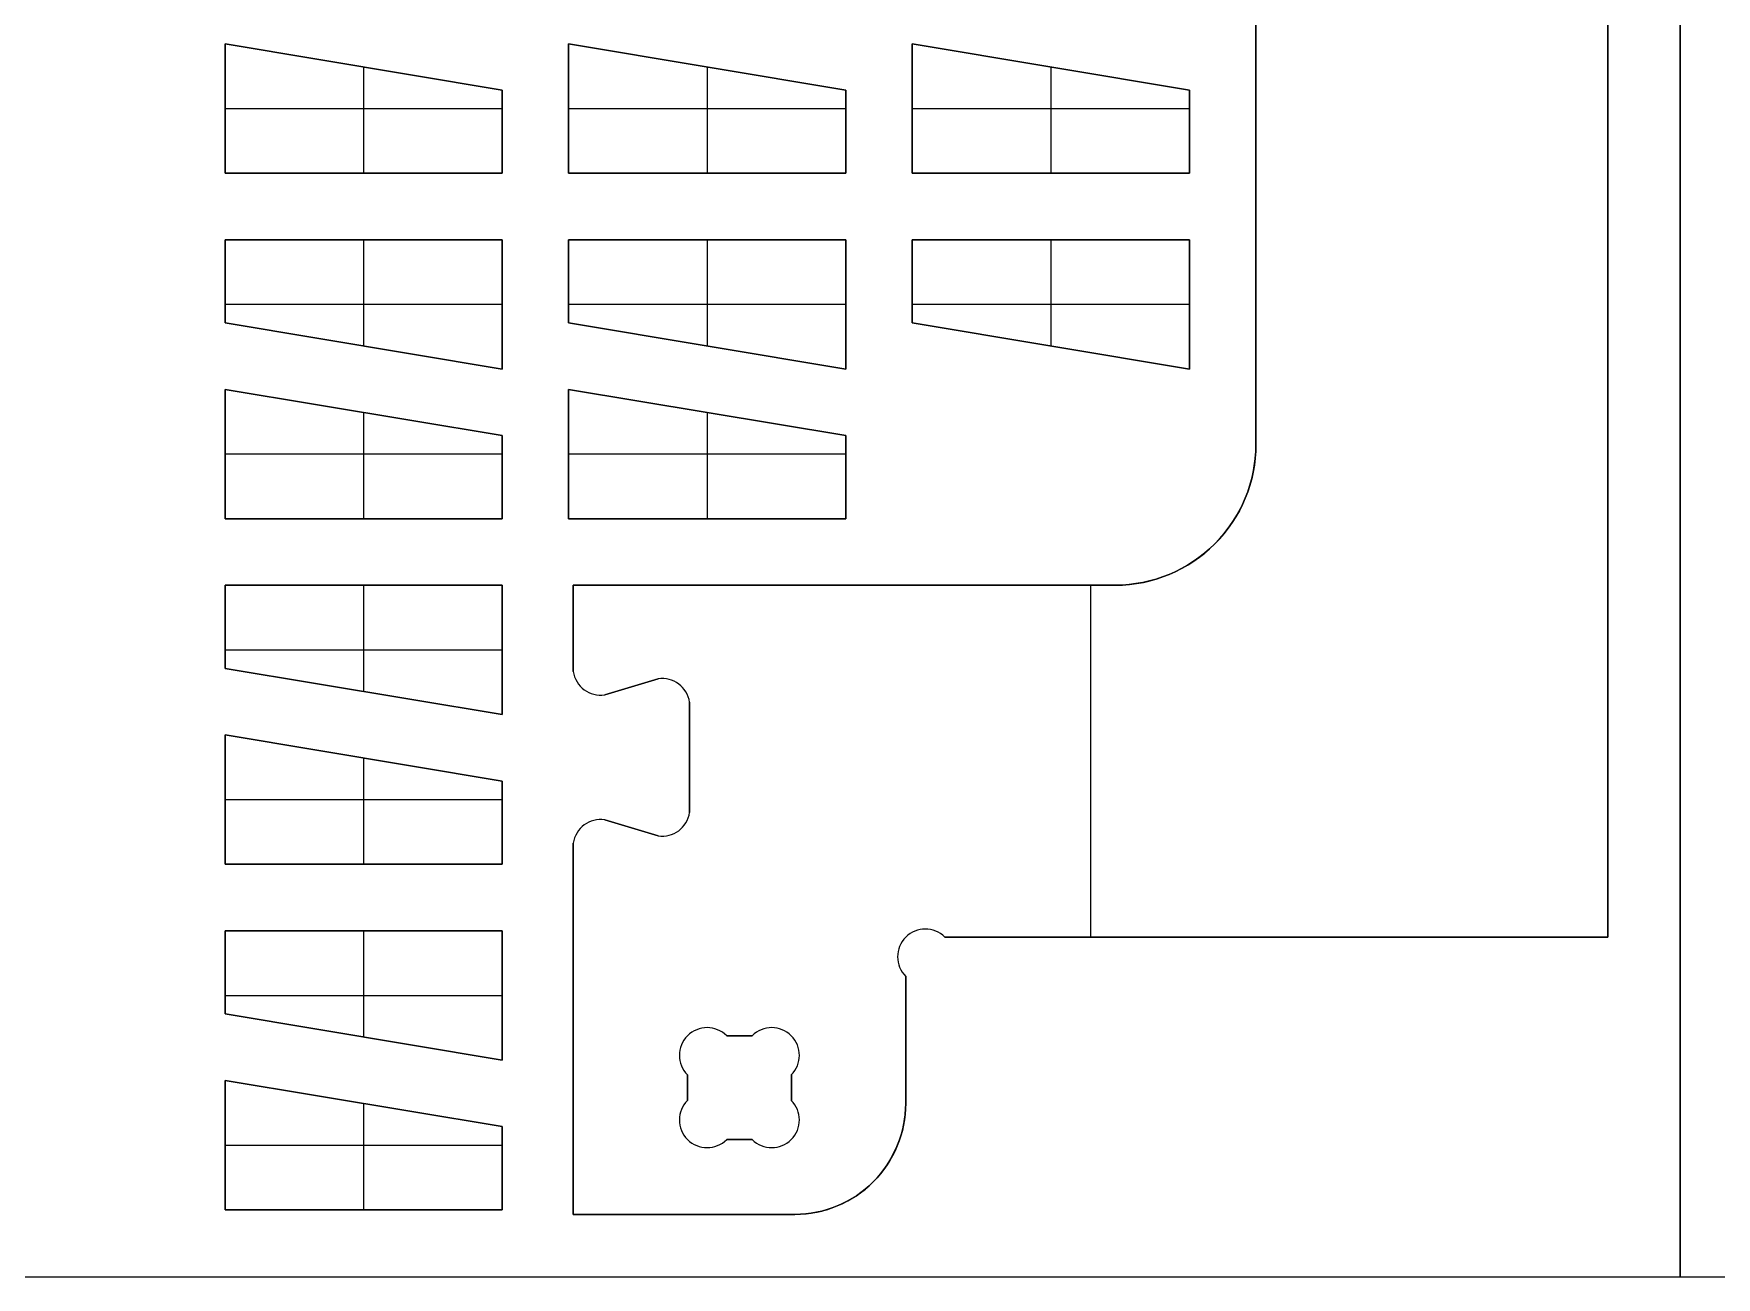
# Model space of a CAD drawing. Extents: x 1 to 2439, y 1 to 2439.
# Drawn here: x 313.6 to 617.2, y 0.6 to 225 of the extents above; entities that cross this region are included whole.
import ezdxf

# ---------------------------------------------------------------- set-up
doc = ezdxf.new("R2010")
doc.units = 0
doc.header["$MEASUREMENT"] = 0
for name, color, linetype in [('PROFILE_-_INSIDE', 5, 'CONTINUOUS'), ('PROFILE_-_OUTSIDE', 18, 'CONTINUOUS'), ('SOLID', 4, 'CONTINUOUS'), ('STOCK_PERIMETER', 1, 'CONTINUOUS')]:
    doc.layers.add(name, color=color, linetype=linetype)

msp = doc.modelspace()

# ---------------------------------------------------------------- linework, layer by layer
at = {"layer": 'PROFILE_-_INSIDE', "color": 0, "linetype": 'BYBLOCK'}
for p, q in [((438.62, 44.22, 0), (443.21, 44.22, 0)), ((431.55, 32.56, 0), (431.55, 37.15, 0)), ((450.28, 37.15, 0), (450.28, 32.56, 0)), ((443.21, 25.49, 0), (438.62, 25.49, 0))]:
    msp.add_line(p, q, dxfattribs=at)
for centre, start, end in [((435.08, 40.68, 0), 45, 225), ((446.74, 40.68, 0), 315, 135), ((435.08, 29.03, 0), 135, 315), ((446.74, 29.03, 0), 225, 45)]:
    msp.add_arc(centre, 5, start, end, dxfattribs=at)
at = {"layer": 'PROFILE_-_OUTSIDE'}
for p, q in [((597.6, 62, 0), (597.6, 1157.2, 0)), ((534.1, 1068.3, 0), (534.1, 150.9, 0)), ((508.7, 125.5, 0), (410.91, 125.5, 0)), ((410.91, 125.5, 0), (410.93, 109.93, 0)), ((416.61, 105.71, 0), (426.23, 108.6, 0)), ((431.91, 104.39, 0), (431.91, 84.5, 0)), ((426.23, 80.29, 0), (416.61, 83.17, 0)), ((410.93, 78.96, 0), (410.91, 12, 0)), ((477.98, 62, 0), (597.6, 62, 0)), ((470.91, 32, 0), (470.91, 54.93, 0)), ((410.91, 12, 0), (450.91, 12, 0))]:
    msp.add_line(p, q, dxfattribs=at)
at = {"layer": 'PROFILE_-_OUTSIDE', "color": 0, "linetype": 'BYBLOCK'}
for p, q in [((348.1, 199.83, 0), (348.1, 223.17, 0)), ((348.1, 223.17, 0), (398.1, 214.83, 0)), ((410.1, 199.83, 0), (410.1, 223.17, 0)), ((410.1, 223.17, 0), (460.1, 214.83, 0)), ((472.1, 199.83, 0), (472.1, 223.17, 0)), ((472.1, 223.17, 0), (522.1, 214.83, 0)), ((398.1, 214.83, 0), (398.1, 199.83, 0)), ((460.1, 214.83, 0), (460.1, 199.83, 0)), ((522.1, 214.83, 0), (522.1, 199.83, 0)), ((398.1, 199.83, 0), (348.1, 199.83, 0)), ((460.1, 199.83, 0), (410.1, 199.83, 0)), ((522.1, 199.83, 0), (472.1, 199.83, 0)), ((348.1, 187.83, 0), (398.1, 187.83, 0)), ((348.1, 172.83, 0), (348.1, 187.83, 0)), ((398.1, 187.83, 0), (398.1, 164.5, 0)), ((410.1, 187.83, 0), (460.1, 187.83, 0)), ((410.1, 172.83, 0), (410.1, 187.83, 0)), ((460.1, 187.83, 0), (460.1, 164.5, 0)), ((472.1, 187.83, 0), (522.1, 187.83, 0)), ((472.1, 172.83, 0), (472.1, 187.83, 0)), ((522.1, 187.83, 0), (522.1, 164.5, 0)), ((398.1, 164.5, 0), (348.1, 172.83, 0)), ((460.1, 164.5, 0), (410.1, 172.83, 0)), ((522.1, 164.5, 0), (472.1, 172.83, 0)), ((348.1, 137.5, 0), (348.1, 160.83, 0)), ((348.1, 160.83, 0), (398.1, 152.5, 0)), ((410.1, 137.5, 0), (410.1, 160.83, 0)), ((410.1, 160.83, 0), (460.1, 152.5, 0)), ((398.1, 152.5, 0), (398.1, 137.5, 0)), ((460.1, 152.5, 0), (460.1, 137.5, 0)), ((398.1, 137.5, 0), (348.1, 137.5, 0)), ((460.1, 137.5, 0), (410.1, 137.5, 0)), ((348.1, 125.5, 0), (398.1, 125.5, 0)), ((348.1, 110.5, 0), (348.1, 125.5, 0)), ((398.1, 125.5, 0), (398.1, 102.17, 0)), ((398.1, 102.17, 0), (348.1, 110.5, 0)), ((348.1, 75.17, 0), (348.1, 98.5, 0)), ((348.1, 98.5, 0), (398.1, 90.17, 0)), ((398.1, 90.17, 0), (398.1, 75.17, 0)), ((398.1, 75.17, 0), (348.1, 75.17, 0)), ((348.1, 63.17, 0), (398.1, 63.17, 0)), ((348.1, 48.17, 0), (348.1, 63.17, 0)), ((398.1, 63.17, 0), (398.1, 39.83, 0)), ((398.1, 39.83, 0), (348.1, 48.17, 0)), ((348.1, 12.83, 0), (348.1, 36.17, 0)), ((348.1, 36.17, 0), (398.1, 27.83, 0)), ((398.1, 27.83, 0), (398.1, 12.83, 0)), ((398.1, 12.83, 0), (348.1, 12.83, 0))]:
    msp.add_line(p, q, dxfattribs=at)
at = {"layer": 'PROFILE_-_OUTSIDE'}
for centre, radius, start, end in [((508.7, 150.9, 0), 25.4, 270, 0), ((415.88, 110.66, 0), 5, 188.4122, 278.4122), ((426.97, 103.66, 0), 5, 8.4122, 98.4122), ((415.88, 78.23, 0), 5, 81.5878, 171.5878), ((426.97, 85.23, 0), 5, 261.5878, 351.5878), ((474.45, 58.46, 0), 5, 45.0001, 224.9999), ((450.91, 32, 0), 20, 270, 0)]:
    msp.add_arc(centre, radius, start, end, dxfattribs=at)
at = {"layer": 'SOLID'}
for p, q in [((597.6, 1157.2, 0), (597.6, 62, 0)), ((597.6, 1157.2, 17.78), (597.6, 62, 17.78)), ((597.6, 62, 8.89), (597.6, 1157.2, 8.89)), ((348.1, 223.17, 0), (398.1, 214.83, 0)), ((348.1, 199.83, 0), (348.1, 223.17, 0)), ((348.1, 199.83, 17.78), (348.1, 223.17, 17.78)), ((348.1, 223.17, 17.78), (348.1, 223.17, 0)), ((348.1, 223.17, 17.78), (398.1, 214.83, 17.78)), ((348.1, 223.17, 8.89), (348.1, 199.83, 8.89)), ((398.1, 214.83, 8.89), (348.1, 223.17, 8.89)), ((410.1, 223.17, 0), (460.1, 214.83, 0)), ((410.1, 199.83, 0), (410.1, 223.17, 0)), ((410.1, 199.83, 17.78), (410.1, 223.17, 17.78)), ((410.1, 223.17, 17.78), (410.1, 223.17, 0)), ((410.1, 223.17, 17.78), (460.1, 214.83, 17.78)), ((410.1, 223.17, 8.89), (410.1, 199.83, 8.89)), ((460.1, 214.83, 8.89), (410.1, 223.17, 8.89)), ((472.1, 223.17, 0), (522.1, 214.83, 0)), ((472.1, 199.83, 0), (472.1, 223.17, 0)), ((472.1, 199.83, 17.78), (472.1, 223.17, 17.78)), ((472.1, 223.17, 17.78), (472.1, 223.17, 0)), ((472.1, 223.17, 17.78), (522.1, 214.83, 17.78)), ((472.1, 223.17, 8.89), (472.1, 199.83, 8.89)), ((522.1, 214.83, 8.89), (472.1, 223.17, 8.89)), ((373.1, 219, 0), (373.1, 199.83, 0)), ((373.1, 219, 0), (373.1, 219, 17.78)), ((373.1, 219, 17.78), (373.1, 199.83, 17.78)), ((435.1, 219, 0), (435.1, 199.83, 0)), ((435.1, 219, 0), (435.1, 219, 17.78)), ((435.1, 219, 17.78), (435.1, 199.83, 17.78)), ((497.1, 219, 0), (497.1, 199.83, 0)), ((497.1, 219, 0), (497.1, 219, 17.78)), ((497.1, 219, 17.78), (497.1, 199.83, 17.78)), ((398.1, 214.83, 0), (398.1, 199.83, 0)), ((398.1, 214.83, 17.78), (398.1, 214.83, 0)), ((398.1, 214.83, 17.78), (398.1, 199.83, 17.78)), ((398.1, 199.83, 8.89), (398.1, 214.83, 8.89)), ((460.1, 214.83, 0), (460.1, 199.83, 0)), ((460.1, 214.83, 17.78), (460.1, 214.83, 0)), ((460.1, 214.83, 17.78), (460.1, 199.83, 17.78)), ((460.1, 199.83, 8.89), (460.1, 214.83, 8.89)), ((522.1, 214.83, 0), (522.1, 199.83, 0)), ((522.1, 214.83, 17.78), (522.1, 214.83, 0)), ((522.1, 214.83, 17.78), (522.1, 199.83, 17.78)), ((522.1, 199.83, 8.89), (522.1, 214.83, 8.89)), ((348.1, 211.5, 0), (398.1, 211.5, 0)), ((348.1, 211.5, 0), (348.1, 211.5, 17.78)), ((348.1, 211.5, 17.78), (398.1, 211.5, 17.78)), ((410.1, 211.5, 0), (460.1, 211.5, 0)), ((410.1, 211.5, 0), (410.1, 211.5, 17.78)), ((410.1, 211.5, 17.78), (460.1, 211.5, 17.78)), ((472.1, 211.5, 0), (522.1, 211.5, 0)), ((472.1, 211.5, 0), (472.1, 211.5, 17.78)), ((472.1, 211.5, 17.78), (522.1, 211.5, 17.78)), ((398.1, 207.33, 0), (398.1, 207.33, 17.78)), ((460.1, 207.33, 0), (460.1, 207.33, 17.78)), ((522.1, 207.33, 0), (522.1, 207.33, 17.78)), ((398.1, 199.83, 0), (348.1, 199.83, 0)), ((398.1, 199.83, 17.78), (348.1, 199.83, 17.78)), ((348.1, 199.83, 17.78), (348.1, 199.83, 0)), ((348.1, 199.83, 8.89), (398.1, 199.83, 8.89)), ((373.1, 199.83, 0), (373.1, 199.83, 17.78)), ((398.1, 199.83, 0), (398.1, 199.83, 17.78)), ((460.1, 199.83, 0), (410.1, 199.83, 0)), ((460.1, 199.83, 17.78), (410.1, 199.83, 17.78)), ((410.1, 199.83, 17.78), (410.1, 199.83, 0)), ((410.1, 199.83, 8.89), (460.1, 199.83, 8.89)), ((435.1, 199.83, 0), (435.1, 199.83, 17.78)), ((460.1, 199.83, 0), (460.1, 199.83, 17.78)), ((522.1, 199.83, 0), (472.1, 199.83, 0)), ((522.1, 199.83, 17.78), (472.1, 199.83, 17.78)), ((472.1, 199.83, 17.78), (472.1, 199.83, 0)), ((472.1, 199.83, 8.89), (522.1, 199.83, 8.89)), ((497.1, 199.83, 0), (497.1, 199.83, 17.78)), ((522.1, 199.83, 0), (522.1, 199.83, 17.78)), ((348.1, 187.83, 0), (398.1, 187.83, 0)), ((348.1, 172.83, 0), (348.1, 187.83, 0)), ((348.1, 187.83, 0), (348.1, 187.83, 17.78)), ((348.1, 187.83, 17.78), (398.1, 187.83, 17.78)), ((348.1, 172.83, 17.78), (348.1, 187.83, 17.78)), ((398.1, 187.83, 8.89), (348.1, 187.83, 8.89)), ((348.1, 187.83, 8.89), (348.1, 172.83, 8.89)), ((373.1, 187.83, 0), (373.1, 168.67, 0)), ((373.1, 187.83, 0), (373.1, 187.83, 17.78)), ((373.1, 187.83, 17.78), (373.1, 168.67, 17.78)), ((398.1, 187.83, 0), (398.1, 164.5, 0)), ((398.1, 187.83, 17.78), (398.1, 187.83, 0)), ((398.1, 187.83, 17.78), (398.1, 164.5, 17.78)), ((398.1, 164.5, 8.89), (398.1, 187.83, 8.89)), ((410.1, 187.83, 0), (460.1, 187.83, 0)), ((410.1, 172.83, 0), (410.1, 187.83, 0)), ((410.1, 187.83, 0), (410.1, 187.83, 17.78)), ((410.1, 187.83, 17.78), (460.1, 187.83, 17.78)), ((410.1, 172.83, 17.78), (410.1, 187.83, 17.78)), ((460.1, 187.83, 8.89), (410.1, 187.83, 8.89)), ((410.1, 187.83, 8.89), (410.1, 172.83, 8.89)), ((435.1, 187.83, 0), (435.1, 168.67, 0)), ((435.1, 187.83, 0), (435.1, 187.83, 17.78)), ((435.1, 187.83, 17.78), (435.1, 168.67, 17.78)), ((460.1, 187.83, 0), (460.1, 164.5, 0)), ((460.1, 187.83, 17.78), (460.1, 187.83, 0)), ((460.1, 187.83, 17.78), (460.1, 164.5, 17.78)), ((460.1, 164.5, 8.89), (460.1, 187.83, 8.89)), ((472.1, 187.83, 0), (522.1, 187.83, 0)), ((472.1, 172.83, 0), (472.1, 187.83, 0)), ((472.1, 187.83, 0), (472.1, 187.83, 17.78)), ((472.1, 187.83, 17.78), (522.1, 187.83, 17.78)), ((472.1, 172.83, 17.78), (472.1, 187.83, 17.78)), ((522.1, 187.83, 8.89), (472.1, 187.83, 8.89)), ((472.1, 187.83, 8.89), (472.1, 172.83, 8.89)), ((497.1, 187.83, 0), (497.1, 168.67, 0)), ((497.1, 187.83, 0), (497.1, 187.83, 17.78)), ((497.1, 187.83, 17.78), (497.1, 168.67, 17.78)), ((522.1, 187.83, 0), (522.1, 164.5, 0)), ((522.1, 187.83, 17.78), (522.1, 187.83, 0)), ((522.1, 187.83, 17.78), (522.1, 164.5, 17.78)), ((522.1, 164.5, 8.89), (522.1, 187.83, 8.89)), ((348.1, 180.33, 0), (348.1, 180.33, 17.78)), ((410.1, 180.33, 0), (410.1, 180.33, 17.78)), ((472.1, 180.33, 0), (472.1, 180.33, 17.78)), ((348.1, 176.17, 0), (398.1, 176.17, 0)), ((348.1, 176.17, 17.78), (398.1, 176.17, 17.78)), ((398.1, 176.17, 0), (398.1, 176.17, 17.78)), ((410.1, 176.17, 0), (460.1, 176.17, 0)), ((410.1, 176.17, 17.78), (460.1, 176.17, 17.78)), ((460.1, 176.17, 0), (460.1, 176.17, 17.78)), ((472.1, 176.17, 0), (522.1, 176.17, 0)), ((472.1, 176.17, 17.78), (522.1, 176.17, 17.78)), ((522.1, 176.17, 0), (522.1, 176.17, 17.78)), ((398.1, 164.5, 0), (348.1, 172.83, 0)), ((398.1, 164.5, 17.78), (348.1, 172.83, 17.78)), ((348.1, 172.83, 17.78), (348.1, 172.83, 0)), ((348.1, 172.83, 8.89), (398.1, 164.5, 8.89)), ((460.1, 164.5, 0), (410.1, 172.83, 0)), ((460.1, 164.5, 17.78), (410.1, 172.83, 17.78)), ((410.1, 172.83, 17.78), (410.1, 172.83, 0)), ((410.1, 172.83, 8.89), (460.1, 164.5, 8.89)), ((522.1, 164.5, 0), (472.1, 172.83, 0)), ((522.1, 164.5, 17.78), (472.1, 172.83, 17.78)), ((472.1, 172.83, 17.78), (472.1, 172.83, 0)), ((472.1, 172.83, 8.89), (522.1, 164.5, 8.89)), ((373.1, 168.67, 0), (373.1, 168.67, 17.78)), ((435.1, 168.67, 0), (435.1, 168.67, 17.78)), ((497.1, 168.67, 0), (497.1, 168.67, 17.78)), ((398.1, 164.5, 17.78), (398.1, 164.5, 0)), ((460.1, 164.5, 17.78), (460.1, 164.5, 0)), ((522.1, 164.5, 17.78), (522.1, 164.5, 0)), ((348.1, 160.83, 0), (398.1, 152.5, 0)), ((348.1, 137.5, 0), (348.1, 160.83, 0)), ((348.1, 137.5, 17.78), (348.1, 160.83, 17.78)), ((348.1, 160.83, 17.78), (348.1, 160.83, 0)), ((348.1, 160.83, 17.78), (398.1, 152.5, 17.78)), ((348.1, 160.83, 8.89), (348.1, 137.5, 8.89)), ((398.1, 152.5, 8.89), (348.1, 160.83, 8.89)), ((410.1, 160.83, 0), (460.1, 152.5, 0)), ((410.1, 137.5, 0), (410.1, 160.83, 0)), ((410.1, 137.5, 17.78), (410.1, 160.83, 17.78)), ((410.1, 160.83, 17.78), (410.1, 160.83, 0)), ((410.1, 160.83, 17.78), (460.1, 152.5, 17.78)), ((410.1, 160.83, 8.89), (410.1, 137.5, 8.89)), ((460.1, 152.5, 8.89), (410.1, 160.83, 8.89)), ((373.1, 156.67, 0), (373.1, 137.5, 0)), ((373.1, 156.67, 0), (373.1, 156.67, 17.78)), ((373.1, 156.67, 17.78), (373.1, 137.5, 17.78)), ((435.1, 156.67, 0), (435.1, 137.5, 0)), ((435.1, 156.67, 0), (435.1, 156.67, 17.78)), ((435.1, 156.67, 17.78), (435.1, 137.5, 17.78)), ((398.1, 152.5, 0), (398.1, 137.5, 0)), ((398.1, 152.5, 17.78), (398.1, 152.5, 0)), ((398.1, 152.5, 17.78), (398.1, 137.5, 17.78)), ((398.1, 137.5, 8.89), (398.1, 152.5, 8.89)), ((460.1, 152.5, 0), (460.1, 137.5, 0)), ((460.1, 152.5, 17.78), (460.1, 152.5, 0)), ((460.1, 152.5, 17.78), (460.1, 137.5, 17.78)), ((460.1, 137.5, 8.89), (460.1, 152.5, 8.89)), ((348.1, 149.17, 0), (398.1, 149.17, 0)), ((348.1, 149.17, 0), (348.1, 149.17, 17.78)), ((348.1, 149.17, 17.78), (398.1, 149.17, 17.78)), ((410.1, 149.17, 0), (460.1, 149.17, 0)), ((410.1, 149.17, 0), (410.1, 149.17, 17.78)), ((410.1, 149.17, 17.78), (460.1, 149.17, 17.78)), ((534.1, 150.9, 0), (534.1, 150.9, 17.78)), ((398.1, 145, 0), (398.1, 145, 17.78)), ((460.1, 145, 0), (460.1, 145, 17.78)), ((398.1, 137.5, 0), (348.1, 137.5, 0)), ((398.1, 137.5, 17.78), (348.1, 137.5, 17.78)), ((348.1, 137.5, 17.78), (348.1, 137.5, 0)), ((348.1, 137.5, 8.89), (398.1, 137.5, 8.89)), ((373.1, 137.5, 0), (373.1, 137.5, 17.78)), ((398.1, 137.5, 0), (398.1, 137.5, 17.78)), ((460.1, 137.5, 0), (410.1, 137.5, 0)), ((460.1, 137.5, 17.78), (410.1, 137.5, 17.78)), ((410.1, 137.5, 17.78), (410.1, 137.5, 0)), ((410.1, 137.5, 8.89), (460.1, 137.5, 8.89)), ((435.1, 137.5, 0), (435.1, 137.5, 17.78)), ((460.1, 137.5, 0), (460.1, 137.5, 17.78)), ((526.66, 132.94, 0), (526.66, 132.94, 17.78)), ((348.1, 125.5, 0), (398.1, 125.5, 0)), ((348.1, 110.5, 0), (348.1, 125.5, 0)), ((348.1, 125.5, 0), (348.1, 125.5, 17.78)), ((348.1, 125.5, 17.78), (398.1, 125.5, 17.78)), ((348.1, 110.5, 17.78), (348.1, 125.5, 17.78)), ((398.1, 125.5, 8.89), (348.1, 125.5, 8.89)), ((348.1, 125.5, 8.89), (348.1, 110.5, 8.89)), ((373.1, 125.5, 0), (373.1, 106.33, 0)), ((373.1, 125.5, 0), (373.1, 125.5, 17.78)), ((373.1, 125.5, 17.78), (373.1, 106.33, 17.78)), ((398.1, 125.5, 0), (398.1, 102.17, 0)), ((398.1, 125.5, 17.78), (398.1, 125.5, 0)), ((398.1, 125.5, 17.78), (398.1, 102.17, 17.78)), ((398.1, 102.17, 8.89), (398.1, 125.5, 8.89)), ((410.93, 109.93, 0), (410.91, 125.5, 0)), ((410.93, 109.93, 17.78), (410.91, 125.5, 17.78)), ((410.91, 125.5, 17.78), (410.91, 125.5, 0)), ((410.91, 125.5, 8.89), (410.93, 109.93, 8.89)), ((504.26, 125.5, 0), (504.26, 62, 0)), ((504.26, 125.5, 17.78), (504.26, 62, 17.78)), ((508.7, 125.5, 0), (508.7, 125.5, 17.78)), ((348.1, 118, 0), (348.1, 118, 17.78)), ((410.92, 117.71, 0), (410.92, 117.71, 17.78)), ((348.1, 113.83, 0), (398.1, 113.83, 0)), ((348.1, 113.83, 17.78), (398.1, 113.83, 17.78)), ((398.1, 113.83, 0), (398.1, 113.83, 17.78)), ((398.1, 102.17, 0), (348.1, 110.5, 0)), ((398.1, 102.17, 17.78), (348.1, 110.5, 17.78)), ((348.1, 110.5, 17.78), (348.1, 110.5, 0)), ((348.1, 110.5, 8.89), (398.1, 102.17, 8.89)), ((410.93, 109.93, 17.78), (410.93, 109.93, 0)), ((373.1, 106.33, 0), (373.1, 106.33, 17.78)), ((412.9, 106.65, 0), (412.9, 106.65, 17.78)), ((426.23, 108.6, 0), (416.61, 105.71, 0)), ((426.23, 108.6, 17.78), (416.61, 105.71, 17.78)), ((416.61, 105.71, 8.89), (426.23, 108.6, 8.89)), ((421.42, 107.16, 0), (421.42, 107.16, 17.78)), ((426.23, 108.6, 17.78), (426.23, 108.6, 0)), ((429.95, 107.67, 0), (429.95, 107.67, 17.78)), ((416.61, 105.71, 17.78), (416.61, 105.71, 0)), ((431.91, 84.5, 0), (431.91, 104.39, 0)), ((431.91, 84.5, 17.78), (431.91, 104.39, 17.78)), ((431.91, 104.39, 17.78), (431.91, 104.39, 0)), ((431.91, 104.39, 8.89), (431.91, 84.5, 8.89)), ((398.1, 102.17, 17.78), (398.1, 102.17, 0)), ((348.1, 98.5, 0), (398.1, 90.17, 0)), ((348.1, 75.17, 0), (348.1, 98.5, 0)), ((348.1, 75.17, 17.78), (348.1, 98.5, 17.78)), ((348.1, 98.5, 17.78), (348.1, 98.5, 0)), ((348.1, 98.5, 17.78), (398.1, 90.17, 17.78)), ((348.1, 98.5, 8.89), (348.1, 75.17, 8.89)), ((398.1, 90.17, 8.89), (348.1, 98.5, 8.89)), ((373.1, 94.33, 0), (373.1, 75.17, 0)), ((373.1, 94.33, 0), (373.1, 94.33, 17.78)), ((373.1, 94.33, 17.78), (373.1, 75.17, 17.78)), ((431.91, 94.44, 0), (431.91, 94.44, 17.78)), ((398.1, 90.17, 0), (398.1, 75.17, 0)), ((398.1, 90.17, 17.78), (398.1, 90.17, 0)), ((398.1, 90.17, 17.78), (398.1, 75.17, 17.78)), ((398.1, 75.17, 8.89), (398.1, 90.17, 8.89)), ((348.1, 86.83, 0), (398.1, 86.83, 0)), ((348.1, 86.83, 0), (348.1, 86.83, 17.78)), ((348.1, 86.83, 17.78), (398.1, 86.83, 17.78)), ((398.1, 82.67, 0), (398.1, 82.67, 17.78)), ((412.9, 82.24, 0), (412.9, 82.24, 17.78)), ((416.61, 83.17, 0), (426.23, 80.29, 0)), ((416.61, 83.17, 17.78), (416.61, 83.17, 0)), ((416.61, 83.17, 17.78), (426.23, 80.29, 17.78)), ((426.23, 80.29, 8.89), (416.61, 83.17, 8.89)), ((431.91, 84.5, 17.78), (431.91, 84.5, 0)), ((410.91, 12, 0), (410.93, 78.96, 0)), ((410.91, 12, 17.78), (410.93, 78.96, 17.78)), ((410.93, 78.96, 8.89), (410.91, 12, 8.89)), ((410.93, 78.96, 17.78), (410.93, 78.96, 0)), ((421.42, 81.73, 0), (421.42, 81.73, 17.78)), ((426.23, 80.29, 17.78), (426.23, 80.29, 0)), ((429.95, 81.22, 0), (429.95, 81.22, 17.78)), ((398.1, 75.17, 0), (348.1, 75.17, 0)), ((398.1, 75.17, 17.78), (348.1, 75.17, 17.78)), ((348.1, 75.17, 17.78), (348.1, 75.17, 0)), ((348.1, 75.17, 8.89), (398.1, 75.17, 8.89)), ((373.1, 75.17, 0), (373.1, 75.17, 17.78)), ((398.1, 75.17, 0), (398.1, 75.17, 17.78)), ((348.1, 63.17, 0), (398.1, 63.17, 0)), ((348.1, 48.17, 0), (348.1, 63.17, 0)), ((348.1, 63.17, 0), (348.1, 63.17, 17.78)), ((348.1, 63.17, 17.78), (398.1, 63.17, 17.78)), ((348.1, 48.17, 17.78), (348.1, 63.17, 17.78)), ((398.1, 63.17, 8.89), (348.1, 63.17, 8.89)), ((348.1, 63.17, 8.89), (348.1, 48.17, 8.89)), ((373.1, 63.17, 0), (373.1, 44, 0)), ((373.1, 63.17, 0), (373.1, 63.17, 17.78)), ((373.1, 63.17, 17.78), (373.1, 44, 17.78)), ((398.1, 63.17, 0), (398.1, 39.83, 0)), ((398.1, 63.17, 17.78), (398.1, 63.17, 0)), ((398.1, 63.17, 17.78), (398.1, 39.83, 17.78)), ((398.1, 39.83, 8.89), (398.1, 63.17, 8.89)), ((470.91, 62, 0), (470.91, 62, 17.78)), ((597.6, 62, 0), (477.98, 62, 0)), ((597.6, 62, 17.78), (477.98, 62, 17.78)), ((477.98, 62, 17.78), (477.98, 62, 0)), ((477.98, 62, 8.89), (597.6, 62, 8.89)), ((537.79, 62, 0), (537.79, 62, 17.78)), ((597.6, 62, 17.78), (597.6, 62, 0)), ((348.1, 55.67, 0), (348.1, 55.67, 17.78)), ((470.91, 54.93, 17.78), (470.91, 54.93, 0)), ((348.1, 51.5, 0), (398.1, 51.5, 0)), ((348.1, 51.5, 17.78), (398.1, 51.5, 17.78)), ((398.1, 51.5, 0), (398.1, 51.5, 17.78)), ((398.1, 39.83, 0), (348.1, 48.17, 0)), ((398.1, 39.83, 17.78), (348.1, 48.17, 17.78)), ((348.1, 48.17, 17.78), (348.1, 48.17, 0)), ((348.1, 48.17, 8.89), (398.1, 39.83, 8.89)), ((373.1, 44, 0), (373.1, 44, 17.78)), ((410.92, 45.48, 0), (410.92, 45.48, 17.78)), ((431.55, 44.22, 0), (431.55, 44.22, 17.78)), ((438.62, 44.22, 0), (443.21, 44.22, 0)), ((438.62, 44.22, 0), (438.62, 44.22, 17.78)), ((443.21, 44.22, 17.78), (438.62, 44.22, 17.78)), ((438.62, 44.22, 8.89), (443.21, 44.22, 8.89)), ((440.91, 44.22, 0), (440.91, 44.22, 17.78)), ((443.21, 44.22, 17.78), (443.21, 44.22, 0)), ((450.28, 44.22, 0), (450.28, 44.22, 17.78)), ((398.1, 39.83, 17.78), (398.1, 39.83, 0)), ((431.55, 32.56, 0), (431.55, 37.15, 0)), ((431.55, 37.15, 17.78), (431.55, 37.15, 0)), ((431.55, 37.15, 17.78), (431.55, 32.56, 17.78)), ((431.55, 32.56, 8.89), (431.55, 37.15, 8.89)), ((450.28, 37.15, 0), (450.28, 32.56, 0)), ((450.28, 32.56, 17.78), (450.28, 37.15, 17.78)), ((450.28, 37.15, 17.78), (450.28, 37.15, 0)), ((450.28, 37.15, 8.89), (450.28, 32.56, 8.89)), ((348.1, 36.17, 0), (398.1, 27.83, 0)), ((348.1, 12.83, 0), (348.1, 36.17, 0)), ((348.1, 12.83, 17.78), (348.1, 36.17, 17.78)), ((348.1, 36.17, 17.78), (348.1, 36.17, 0)), ((348.1, 36.17, 17.78), (398.1, 27.83, 17.78)), ((348.1, 36.17, 8.89), (348.1, 12.83, 8.89)), ((398.1, 27.83, 8.89), (348.1, 36.17, 8.89)), ((431.55, 34.85, 0), (431.55, 34.85, 17.78)), ((450.28, 34.85, 0), (450.28, 34.85, 17.78)), ((373.1, 32, 0), (373.1, 12.83, 0)), ((373.1, 32, 0), (373.1, 32, 17.78)), ((373.1, 32, 17.78), (373.1, 12.83, 17.78)), ((431.55, 32.56, 17.78), (431.55, 32.56, 0)), ((450.28, 32.56, 17.78), (450.28, 32.56, 0)), ((470.91, 32, 0), (470.91, 32, 17.78)), ((398.1, 27.83, 0), (398.1, 12.83, 0)), ((398.1, 27.83, 17.78), (398.1, 27.83, 0)), ((398.1, 27.83, 17.78), (398.1, 12.83, 17.78)), ((398.1, 12.83, 8.89), (398.1, 27.83, 8.89)), ((348.1, 24.5, 0), (398.1, 24.5, 0)), ((348.1, 24.5, 0), (348.1, 24.5, 17.78)), ((348.1, 24.5, 17.78), (398.1, 24.5, 17.78)), ((431.55, 25.49, 0), (431.55, 25.49, 17.78)), ((443.21, 25.49, 0), (438.62, 25.49, 0)), ((438.62, 25.49, 17.78), (438.62, 25.49, 0)), ((438.62, 25.49, 17.78), (443.21, 25.49, 17.78)), ((443.21, 25.49, 8.89), (438.62, 25.49, 8.89)), ((440.91, 25.49, 0), (440.91, 25.49, 17.78)), ((443.21, 25.49, 17.78), (443.21, 25.49, 0)), ((450.28, 25.49, 0), (450.28, 25.49, 17.78)), ((398.1, 20.33, 0), (398.1, 20.33, 17.78)), ((398.1, 12.83, 0), (348.1, 12.83, 0)), ((398.1, 12.83, 17.78), (348.1, 12.83, 17.78)), ((348.1, 12.83, 17.78), (348.1, 12.83, 0)), ((348.1, 12.83, 8.89), (398.1, 12.83, 8.89)), ((373.1, 12.83, 0), (373.1, 12.83, 17.78)), ((398.1, 12.83, 0), (398.1, 12.83, 17.78)), ((450.91, 12, 0), (410.91, 12, 0)), ((450.91, 12, 17.78), (410.91, 12, 17.78)), ((410.91, 12, 17.78), (410.91, 12, 0)), ((410.91, 12, 8.89), (450.91, 12, 8.89)), ((430.91, 12, 0), (430.91, 12, 17.78)), ((450.91, 12, 0), (450.91, 12, 17.78))]:
    msp.add_line(p, q, dxfattribs=at)
for points in [[(410.91, 125.5), (508.7, 125.5, 0.414214), (534.1, 150.9), (534.1, 1068.3, 0.414214), (508.7, 1093.7), (410.91, 1093.7)], [(410.91, 125.5), (508.7, 125.5, 0.414214), (534.1, 150.9), (534.1, 1068.3, 0.414214), (508.7, 1093.7), (410.91, 1093.7)], [(410.91, 1093.7), (508.7, 1093.7, -0.414214), (534.1, 1068.3), (534.1, 150.9, -0.414214), (508.7, 125.5), (410.91, 125.5)], [(470.91, 54.93), (470.91, 32, -0.414214), (450.91, 12)], [(470.91, 54.93), (470.91, 32, -0.414214), (450.91, 12)], [(450.91, 12, 0.414214), (470.91, 32), (470.91, 54.93)]]:
    msp.add_lwpolyline(points, format="xyb", dxfattribs=at)
for centre, start, end in [((415.88, 110.66, 0), 188.4122, 278.4122), ((415.88, 110.66, 17.78), 188.4122, 278.4122), ((415.88, 110.66, 8.89), 188.4122, 278.4122), ((426.97, 103.66, 0), 8.4122, 98.4122), ((426.97, 103.66, 17.78), 8.4122, 98.4122), ((426.97, 103.66, 8.89), 8.4122, 98.4122), ((415.88, 78.23, 0), 81.5878, 171.5878), ((415.88, 78.23, 17.78), 81.5878, 171.5878), ((415.88, 78.23, 8.89), 81.5878, 171.5878), ((426.97, 85.23, 0), 261.5878, 351.5878), ((426.97, 85.23, 17.78), 261.5878, 351.5878), ((426.97, 85.23, 8.89), 261.5878, 351.5878), ((474.45, 58.46, 0), 45.0001, 224.9999), ((474.45, 58.46, 17.78), 45.0001, 224.9999), ((474.45, 58.46, 8.89), 45.0001, 224.9999), ((435.08, 40.68, 0), 45, 225), ((435.08, 40.68, 17.78), 45, 225), ((435.08, 40.68, 8.89), 45, 225), ((446.74, 40.68, 0), 315, 135), ((446.74, 40.68, 17.78), 315, 135), ((446.74, 40.68, 8.89), 315, 135), ((435.08, 29.03, 0), 135, 315), ((435.08, 29.03, 17.78), 135, 315), ((435.08, 29.03, 8.89), 135, 315), ((446.74, 29.03, 0), 225, 45), ((446.74, 29.03, 17.78), 225, 45), ((446.74, 29.03, 8.89), 225, 45)]:
    msp.add_arc(centre, 5, start, end, dxfattribs=at)
at = {"layer": 'STOCK_PERIMETER'}
for points in [[(610.65, 0.64), (1.05, 0.64), (1.05, 1219.84), (610.65, 1219.84)], [(1220.25, 0.64), (610.65, 0.64), (610.65, 1219.84), (1220.25, 1219.84)]]:
    msp.add_lwpolyline(points, close=True, dxfattribs=at)

doc.saveas('drawing.dxf')
